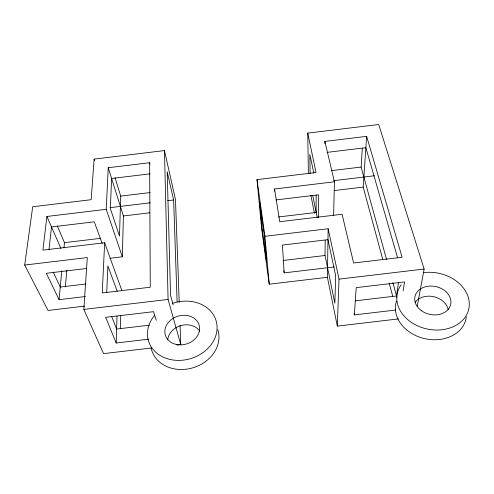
<?xml version="1.0" encoding="UTF-8"?>
<svg xmlns="http://www.w3.org/2000/svg" width="494" height="494" viewBox="0 0 494 494"><rect width="100%" height="100%" fill="white"/><g stroke="black" fill="none" stroke-linecap="round" stroke-linejoin="round"><path stroke-width="0.74" d="M324.854 143.661L324.873 141.414L366.641 136.35L402.116 257.263L353.611 263.018L342.089 214.254L279.765 221.713L274.534 189.004L334.413 181.798L324.873 141.414M334.333 266.927L284.155 272.879L282.438 245.08L327.985 239.652L335.679 275.8L334.858 303.242L325.04 255.491L325.2 240.208M327.411 277.301L328.146 228.741L264.932 236.286L269.236 284.192L327.411 277.301L337.328 326.096L398.46 318.914M333.623 215.47L334.413 181.798M120.4 328.64L120.752 315.549M121.407 290.892L121.45 289.354L104.642 242.745L42.91 250.131L46.905 216.465L106.241 209.32L122.321 256.781L110.125 258.238M122.321 256.781L123.414 215.971L108.229 167.725L149.639 162.711L149.997 164.156M148.811 339.168L116.201 343.003L117.029 316.172M115.022 177.704L120.721 196.118L119.492 236.07L110.335 208.48L111.619 178.495L150.102 173.845M337.328 326.096L339.02 279.122L328.146 228.741M106.735 292.454L107.871 265.957L117.214 291.25M104.642 242.745L102.246 292.93L150.262 287.23L149.639 162.711M106.241 209.32L108.229 167.725M386.549 259.541L361.133 167.071L362.324 148.219M151.707 347.974L103.549 353.63L83.844 309.411L87.308 257.572L24.7 265.05L32.703 206.739L91.174 199.687L94.107 159.111L164.459 150.565L175.469 199.49L179.217 302.34M395.688 310.047L354.346 314.913L356.193 287.644L404.537 281.926L403.153 290.873M382.72 259.288L363.189 187.096L366.641 136.35M65.35 286.965L66.838 270.193M85.487 296.524L59.076 299.654L61.793 270.934M63.961 247.982L64.461 242.665L57.279 225.888M48.955 249.791L51.506 226.956L94.274 221.818L102.159 243.419M398.504 282.42L396.565 295.968L355.069 300.858M417.202 306.496L424.136 269.045L378.707 124.5L307.75 133.114L308.392 173.505M327.059 152.374L365.869 147.681L397.577 257.769M120.721 196.118L150.188 192.561M269.236 284.192L261.647 228.827L257.01 179.631L316.018 172.511L307.75 133.114M331.425 170.652L361.133 167.071M109.958 207.659L150.244 202.806M167.651 200.712L173.629 199.99L177.111 301.785M333.611 180.674L374.427 175.765M123.414 215.971L149.793 212.797M334.321 190.567L363.189 187.096M276.047 199.916L318.445 194.827L318.463 217.465M64.461 242.665L100.239 238.38M278.523 216.959L316.191 212.451L316.117 195.019M262.265 230.223L259.616 201.892L264.154 234.527L266.692 262.425L262.265 230.223L263.759 230.043M86.858 268.464L46.331 273.293L59.076 299.654M86.024 283.976L60.268 287.039L53.216 272.04M283.006 260.486L325.04 255.491M84.474 306.144L48.06 310.46L24.7 265.05M339.02 279.122L424.136 269.045M83.844 309.411L168.096 299.438L180.755 344.559L176.932 345.01M149.312 325.194L116.633 329.047L111.595 316.401M46.905 216.465L60.947 248.507M116.201 343.003L105.667 317.327L153.523 311.671L156.252 320.328M94.107 159.111L94.595 160.569M392.884 282.587L396.954 297.394M173.178 304.971L170.566 295.437L167.194 171.776L173.629 199.99M389.167 283.105L392.786 296.499M354.025 313.48L354.346 314.913M313.832 173.172L309.849 154.461L310.108 173.561M312.683 195.371L317.253 217.607M310.911 195.377L314.462 213.328M283.815 270.712L284.155 272.879M257.01 179.631L264.932 236.286M274.534 189.004L274.689 191.203M180.057 325.367L180.755 344.559M164.459 150.565L168.096 299.438M423.84 272.602A36.593 28.461 12.3 0 1 469.312 304.063A36.593 28.461 12.3 0 1 424.173 328.263A36.593 28.461 12.3 0 1 401.214 284.729M466.336 316.808A35.914 28.214 12.9 0 1 424.766 338.656A35.914 28.214 12.9 0 1 396.491 301.044M415.188 302.204A17.951 14.098 12.9 0 1 433.942 296.752A17.951 14.098 12.9 0 1 448.299 309.923M172.536 303.328A35.278 29.09 -16.6 0 1 217.07 328.473A35.278 29.09 -16.6 0 1 170.609 359.583A35.278 29.09 -16.6 0 1 154.659 315.296M217.829 329.708A34.623 28.843 -17 0 1 191.9 368.092A34.623 28.843 -17 0 1 151.065 347.683M167.769 339.508A17.302 14.412 -17 0 1 181.403 325.441A17.302 14.412 -17 0 1 199.786 331.202M421.24 310.559A18.29 14.221 12.3 0 0 450.689 304.409A18.29 14.221 12.3 0 0 426.538 286.501A18.29 14.221 12.3 0 0 421.24 310.559M176.377 344.472A17.63 14.536 -16.6 0 0 199.348 325.886A17.63 14.536 -16.6 0 0 170.967 319.865A17.63 14.536 -16.6 0 0 176.377 344.472"/></g></svg>
